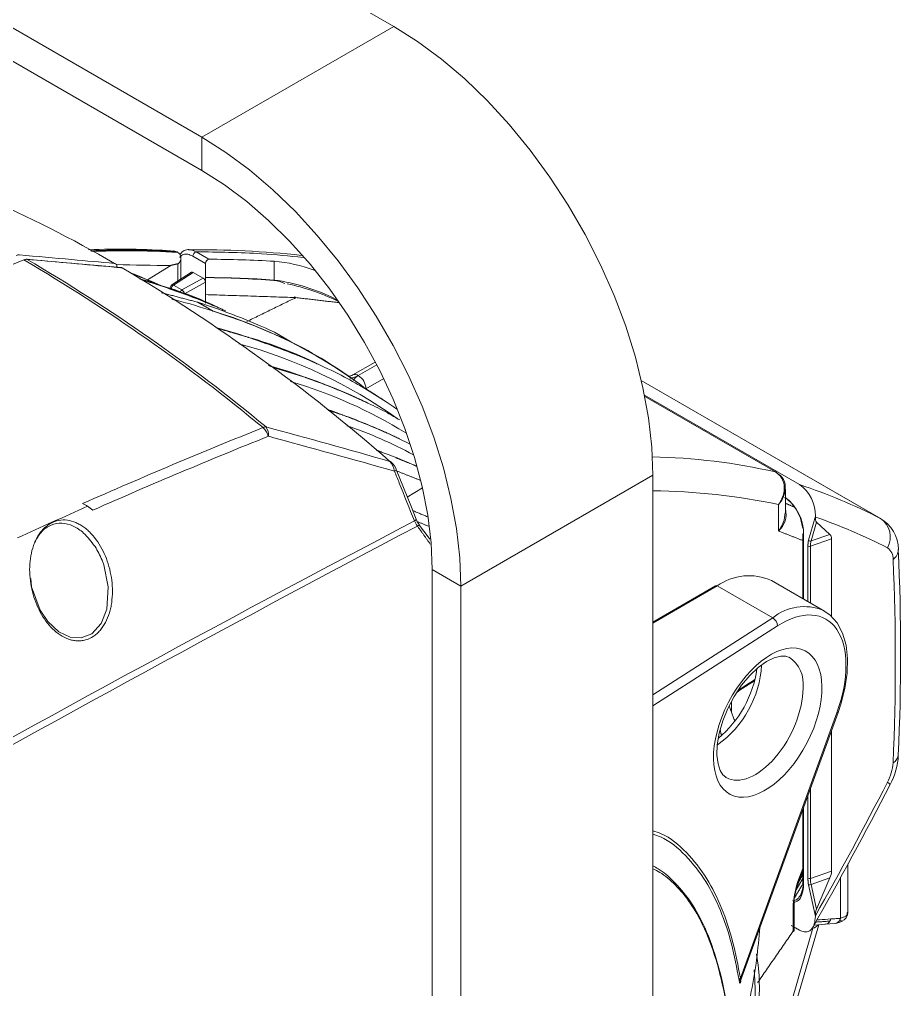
# Model space of a CAD drawing. Extents: x 9.3 to 87, y 1.1 to 68.8.
# Drawn here: x 61.788 to 65.845, y 53.963 to 58.429 of the extents above; entities that cross this region are included whole.
import ezdxf

# ---------------------------------------------------------------- set-up
doc = ezdxf.new("R2010")
doc.units = 0
doc.header["$MEASUREMENT"] = 0
doc.linetypes.add('SLD-Solid', pattern=[0])
doc.layers.add('OBJECT', color=7, linetype='CONTINUOUS')

msp = doc.modelspace()

# ---------------------------------------------------------------- linework, layer by layer
at = {"layer": 'OBJECT', "linetype": 'SLD-Solid', "lineweight": 15}
for p, q in [((59.6092, 59.6288), (62.6274, 57.8865)), ((61.4576, 59.5823), (63.5113, 58.3967)), ((59.5547, 59.5076), (62.6274, 57.7338)), ((63.5113, 58.3967), (62.6274, 57.8865)), ((62.6274, 57.7338), (62.6274, 57.8865)), ((62.5162, 57.3572), (62.5138, 57.3586)), ((62.6012, 57.3592), (62.6606, 57.325)), ((62.5174, 57.2246), (62.5174, 57.3045)), ((62.5309, 57.2333), (62.5309, 57.3311)), ((62.6444, 57.3058), (62.5861, 57.3394)), ((62.6444, 57.3058), (62.6444, 57.2408)), ((62.9607, 57.3157), (62.9607, 57.2295)), ((62.2364, 57.2909), (62.2364, 57.2883)), ((62.4845, 57.2967), (62.3777, 57.2306)), ((62.5803, 57.2649), (62.4894, 57.2067)), ((62.588, 57.2643), (62.4975, 57.2063)), ((62.588, 57.2643), (62.6338, 57.2379)), ((62.5364, 57.1839), (62.6338, 57.2379)), ((62.6444, 57.2195), (62.5475, 57.1657)), ((62.6444, 57.2408), (62.6444, 57.2277)), ((62.6444, 57.1624), (62.6444, 57.2195)), ((62.4825, 57.1941), (62.4825, 57.189)), ((62.4975, 57.2063), (62.5364, 57.1839)), ((62.6065, 57.1278), (62.6772, 57.087)), ((62.6801, 57.0861), (62.6094, 57.1269)), ((63.0323, 56.9481), (62.9616, 56.9889)), ((63.4257, 56.8516), (63.3231, 56.7924)), ((63.3481, 56.7899), (63.4337, 56.8393)), ((63.4257, 56.8516), (63.4269, 56.8522)), ((63.1603, 56.7615), (63.1042, 56.7815)), ((63.4654, 56.776), (63.3835, 56.7287)), ((65.7558, 56.1298), (64.6511, 56.7676)), ((65.7527, 56.1315), (64.6511, 56.7674)), ((63.2509, 56.7253), (63.2374, 56.7308)), ((63.4052, 56.7125), (63.3555, 56.7439)), ((63.4805, 56.665), (63.4052, 56.7125)), ((64.6657, 56.7), (65.3799, 56.2877)), ((65.2716, 56.3448), (64.6669, 56.6939)), ((65.2688, 56.3459), (64.667, 56.6933)), ((63.2613, 56.6133), (63.2587, 56.6143)), ((64.7042, 56.3306), (63.8203, 55.8203)), ((64.7042, 56.3306), (64.7042, 53.0096)), ((65.2739, 56.3433), (65.2716, 56.3447)), ((63.5737, 56.2299), (63.6436, 56.2732)), ((65.3148, 56.1584), (65.3156, 56.2667)), ((65.4204, 56.0313), (65.4523, 56.1418)), ((63.6301, 56.1002), (63.6303, 56.1)), ((65.4572, 56.1142), (65.4325, 56.0285)), ((65.4572, 56.1142), (65.5196, 56.0587)), ((65.3953, 56.0596), (65.3953, 55.7625)), ((65.3983, 56.0555), (65.3983, 55.7608)), ((65.4325, 56.0285), (65.5196, 56.0587)), ((65.4174, 55.7498), (65.4174, 56.0052)), ((65.4296, 56.0044), (65.5266, 56.038)), ((65.5266, 56.038), (65.5266, 55.6795)), ((65.4296, 56.0044), (65.4296, 55.7427)), ((63.6881, 55.8966), (63.6881, 52.5757)), ((63.8203, 55.8203), (63.6881, 55.8966)), ((65.4937, 55.7057), (65.2507, 55.846)), ((63.8203, 55.8203), (63.8203, 52.4993)), ((64.9932, 55.822), (64.7042, 55.6552)), ((65.0007, 55.8213), (64.7042, 55.6501)), ((65.256, 55.6739), (65.0007, 55.8213)), ((64.7042, 55.3201), (65.256, 55.6739)), ((65.2783, 55.6378), (64.7042, 55.2697)), ((65.0661, 55.2899), (65.0661, 55.2407)), ((65.1071, 54.0151), (65.5511, 55.237)), ((65.1083, 54.0036), (65.557, 55.2383)), ((65.5266, 55.1547), (65.5266, 54.5085)), ((65.4174, 54.4757), (65.4174, 54.8542)), ((65.4296, 54.8878), (65.4296, 54.4748)), ((65.3983, 54.8016), (65.3983, 54.4475)), ((65.3953, 54.7935), (65.3953, 54.4516)), ((65.6021, 54.3182), (65.6021, 54.5419)), ((65.3727, 54.4532), (65.3953, 54.4914)), ((65.4296, 54.4748), (65.5266, 54.5085)), ((65.4523, 54.2988), (65.4204, 54.4461)), ((65.4325, 54.4476), (65.5196, 54.4778)), ((65.4325, 54.4476), (65.4572, 54.3333)), ((65.4572, 54.3333), (65.5196, 54.4778)), ((65.5687, 54.2915), (65.5687, 54.4804)), ((65.3541, 54.3625), (65.3541, 54.3621)), ((65.3555, 54.2385), (65.355, 54.3619)), ((65.4465, 54.26), (65.4989, 54.264)), ((65.4961, 54.2637), (65.5417, 54.2674)), ((65.2847, 53.7099), (65.4413, 54.2453)), ((65.3116, 53.7276), (65.4678, 54.2616)), ((65.3414, 54.2588), (65.3611, 54.2474)), ((65.3547, 54.239), (65.3547, 54.2386)), ((65.3611, 54.2474), (65.3799, 54.2365))]:
    msp.add_line(p, q, dxfattribs=at)
at = {"layer": 'OBJECT', "linetype": 'SLD-Solid', "lineweight": 15, "flags": 128}
for points in [[(63.5113, 58.3967), (63.6214, 58.3273), (63.7305, 58.2467), (63.8378, 58.1557), (63.9422, 58.0549), (64.043, 57.9453), (64.1393, 57.8279), (64.2302, 57.7035), (64.315, 57.5733), (64.3929, 57.4383), (64.4633, 57.2998), (64.5255, 57.1589), (64.5791, 57.0168), (64.6236, 56.8747), (64.6587, 56.7338), (64.6839, 56.5954), (64.6991, 56.4606), (64.7042, 56.3306)], [(62.6274, 57.8865), (62.7375, 57.817), (62.8466, 57.7365), (62.9539, 57.6454), (63.0583, 57.5447), (63.1591, 57.4351), (63.2554, 57.3176), (63.3463, 57.1932), (63.4311, 57.063), (63.509, 56.9281), (63.5794, 56.7895), (63.6416, 56.6486), (63.6953, 56.5065), (63.7398, 56.3644), (63.7748, 56.2236), (63.8, 56.0851), (63.8152, 55.9503), (63.8203, 55.8203)], [(62.6274, 57.7338), (62.7314, 57.6678), (62.8343, 57.5908), (62.9353, 57.5033), (63.0333, 57.4062), (63.1274, 57.3005), (63.2167, 57.1872), (63.3003, 57.0673), (63.3774, 56.9421), (63.4473, 56.8126), (63.5093, 56.6803), (63.5628, 56.5463), (63.6073, 56.412), (63.6424, 56.2786), (63.6677, 56.1474), (63.683, 56.0196), (63.6881, 55.8966)], [(62.2585, 57.2864), (61.9519, 57.3138), (61.8205, 57.3255)], [(61.8205, 57.3255), (61.8217, 57.3253), (61.8232, 57.3247)], [(62.2585, 57.2864), (62.2597, 57.2861), (62.2612, 57.2855)], [(62.2654, 57.2838), (62.2626, 57.2855), (62.2585, 57.2859)], [(62.405, 57.2151), (62.3753, 57.2252), (62.3413, 57.2348)], [(62.6094, 57.1269), (62.6091, 57.127), (62.6087, 57.1271), (62.6083, 57.1273), (62.608, 57.1274), (62.6076, 57.1275), (62.6073, 57.1276), (62.6069, 57.1277), (62.6065, 57.1278)], [(62.6772, 57.087), (62.6776, 57.0869), (62.678, 57.0868), (62.6783, 57.0867), (62.6787, 57.0866), (62.6791, 57.0864), (62.6794, 57.0863), (62.6798, 57.0862), (62.6801, 57.0861)], [(62.8294, 56.9701), (62.7979, 56.9808), (62.6986, 57.0088)], [(63.0977, 56.7837), (63.0281, 56.8085), (62.9351, 56.8362)], [(63.3413, 56.6863), (63.3095, 56.7011), (63.2509, 56.7253)], [(63.2587, 56.6143), (63.2213, 56.6282), (63.2044, 56.6336)], [(63.5248, 56.6351), (63.508, 56.6477), (63.4805, 56.665)], [(63.5148, 56.3493), (63.5181, 56.3515), (63.5206, 56.3534), (63.5221, 56.3552), (63.5228, 56.3566), (63.5227, 56.3572)], [(63.6143, 56.1284), (63.5892, 56.191), (63.5227, 56.3572)], [(65.2716, 56.3448), (65.2708, 56.3452), (65.2688, 56.3459)], [(65.274, 56.3434), (65.273, 56.3439), (65.271, 56.3446)], [(65.3947, 56.0861), (65.3832, 56.1334), (65.3649, 56.1719), (65.3446, 56.2003), (65.3204, 56.2221), (65.3148, 56.2256), (65.3148, 56.2256), (65.3148, 56.2256)], [(63.6064, 56.1204), (63.6097, 56.1226), (63.6121, 56.1246), (63.6137, 56.1263), (63.6143, 56.1277), (63.6143, 56.1284)], [(63.62, 56.0971), (63.6234, 56.0988), (63.6262, 56.1), (63.6284, 56.1005), (63.6298, 56.1004), (63.6301, 56.1002)], [(63.6771, 56.0367), (63.6694, 56.0476), (63.6301, 56.0999)], [(61.8405, 55.8562), (61.8437, 55.8173), (61.8837, 55.7093), (61.9184, 55.6578), (61.9695, 55.6099), (62.0213, 55.5852), (62.0721, 55.5818), (62.1212, 55.6014), (62.1641, 55.649), (62.1897, 55.7148), (62.1967, 55.8164), (62.1759, 55.9184), (62.1681, 55.9395), (62.1681, 55.9395)], [(65.557, 55.2383), (65.5699, 55.2767), (65.5884, 55.3491), (65.5988, 55.4197), (65.6006, 55.4867), (65.5935, 55.5487), (65.5773, 55.6042), (65.5522, 55.6512), (65.5189, 55.688), (65.4881, 55.7075)], [(65.0403, 54.9413), (65.0271, 54.9517), (65.0141, 54.9723), (65.0043, 55.0018), (64.9991, 55.0425), (65.0006, 55.0904), (65.0094, 55.1437), (65.0257, 55.2001), (65.0489, 55.2573), (65.0783, 55.3128), (65.1126, 55.3642), (65.1502, 55.4092), (65.1893, 55.446), (65.2277, 55.4734), (65.2629, 55.4906), (65.293, 55.4984), (65.3164, 55.4982), (65.3332, 55.4923)], [(65.0917, 55.333), (65.1064, 55.3425), (65.1718, 55.3847)], [(65.5511, 55.237), (65.554, 55.237), (65.5559, 55.2374), (65.5569, 55.2382), (65.557, 55.2383)], [(65.3953, 54.475), (65.374, 54.4402), (65.3634, 54.4228)], [(65.5445, 54.2677), (65.5623, 54.2714), (65.5766, 54.2777)], [(65.3522, 54.2306), (65.3522, 54.2306), (65.3522, 54.2312), (65.3517, 54.232), (65.3508, 54.2332)], [(65.1082, 54.0034), (65.1082, 54.0034), (65.1083, 54.0036)]]:
    msp.add_lwpolyline(points, dxfattribs=at)
at = {"layer": 'OBJECT', "linetype": 'SLD-Solid', "lineweight": 15}
for centre, radius, start, end in [((59.3975, 52.4662), 5.6055, 59.6985, 73.5364), ((62.2538, 54.1099), 3.2621, 85.7479, 92.5975), ((62.2759, 53.9219), 3.4455, 86.0622, 92.6676), ((62.6115, 53.0283), 4.3407, 83.7241, 90.5922), ((62.6066, 57.3395), 0.0205, 105.2598, 180.1642), ((72.163, 31.7742), 27.5665, 112.06312, 118.2056), ((57.5852, 50.1282), 8.3419, 50.33912, 59.58532), ((57.6042, 50.1377), 8.3338, 50.33912, 59.5852), ((62.2234, 57.293), 0.0132, 350.7941, 79.4071), ((62.6643, 57.3054), 0.0199, 100.8565, 178.962), ((62.9076, 56.6497), 0.6681, 69.2618, 85.4343), ((58.1332, 50.2781), 8.1329, 48.76739, 59.49807), ((61.3028, 54.6311), 2.813, 66.0142, 69.0995), ((62.5836, 57.2584), 0.00733, 53.4893, 117.257), ((62.4342, 57.2533), 0.0461, 245.6538, 252.741), ((61.2759, 53.628), 3.76, 72.2952, 72.3622), ((62.6214, 57.2184), 0.0231, 2.608, 57.3984), ((62.5972, 52.342), 4.899, 85.7554, 89.4484), ((62.9445, 57.2359), 0.0174, 331.6256, 338.6971), ((62.8361, 56.3267), 0.9114, 63.2183, 82.1382), ((62.8267, 56.2661), 0.9653, 63.8679, 78.4093), ((61.8863, 55.3536), 1.9316, 63.9034, 74.0148), ((62.4029, 57.1813), 0.033, 59.9849, 62.3008), ((61.5319, 54.4262), 2.9218, 65.6629, 72.3166), ((62.4028, 57.181), 0.0333, 57.7152, 60.0164), ((62.4975, 57.1941), 0.015, 122.6657, 180), ((62.4897, 57.1946), 0.00723, 184.2537, 247.0648), ((62.5099, 57.1869), 0.0231, 122.6058, 177.3942), ((62.4932, 57.1999), 0.00777, 55.8993, 118.7359), ((62.5485, 57.1648), 0.0225, 122.3206, 157.7267), ((62.5233, 57.1643), 0.0236, 4.254, 56.1078), ((61.7149, 54.3252), 2.9411, 64.9188, 72.2932), ((62.0358, 54.9484), 2.2327, 53.85, 73.3051), ((61.7856, 54.2843), 2.9411, 64.9188, 72.2932), ((62.8585, 57.0083), 0.0461, 245.6532, 252.7416), ((61.7002, 53.383), 3.76, 72.2952, 72.3622), ((62.3209, 55.1355), 1.903, 63.8274, 74.0908), ((62.8272, 56.9364), 0.033, 59.9852, 62.3006), ((61.9562, 54.1812), 2.9218, 65.6629, 72.3166), ((62.827, 56.9361), 0.0333, 57.715, 60.0166), ((62.092, 55.0571), 2.1119, 53.341, 63.5605), ((62.1935, 54.7132), 2.304, 54.6456, 74.7714), ((62.1793, 54.1249), 2.8132, 64.4226, 70.868), ((63.2983, 56.8338), 0.0482, 274.2425, 300.5937), ((63.3336, 56.7701), 0.0246, 53.6464, 115.6418), ((63.3689, 56.7469), 0.0477, 115.8674, 154.5135), ((63.3067, 56.7252), 0.0768, 2.6052, 57.3947), ((62.4279, 54.6818), 2.1673, 58.3046, 73.7), ((62.2981, 54.9068), 2.1197, 56.7243, 59.2201), ((62.3731, 54.0852), 2.6795, 64.2637, 70.3496), ((62.9242, 56.5187), 0.0347, 91.7965, 115.4423), ((62.853, 56.4878), 0.0839, 15.4419, 47.8653), ((62.8755, 56.5186), 0.059, 351.7674, 36.1598), ((62.6904, 54.7582), 1.8992, 61.3143, 71.4418), ((64.6468, 53.6173), 2.7986, 77.1573, 88.9154), ((63.4941, 56.3878), 0.00655, 49.9987, 93.8373), ((63.4302, 56.3371), 0.0855, 8.1943, 42.047), ((63.4478, 56.3299), 0.0799, 16.4175, 51.1987), ((65.2399, 56.2762), 0.074, 352.7494, 63.3028), ((65.2804, 56.1474), 0.172, 358.1544, 54.6319), ((64.5269, 53.7281), 2.6979, 62.9772, 71.5684), ((64.6865, 53.407), 2.8518, 77.9232, 89.6438), ((65.2, 56.2724), 0.1131, 317.2734, 357.1868), ((65.1865, 56.06), 0.2118, 358.7936, 53.5782), ((65.3169, 56.2298), 0.00474, 172.9897, 243.2557), ((65.2131, 56.1524), 0.1045, 311.4999, 12.9136), ((65.1797, 56.1588), 0.133, 320.4707, 359.7857), ((114.1504, -40.0993), 108.6873, 117.71287, 119.309425), ((116.5363, -44.1016), 113.3134, 117.839148, 119.370477), ((63.711, 56.1663), 0.104, 197.7434, 219.2867), ((65.4983, 56.135), 0.0461, 175.55, 206.7925), ((64.5762, 53.6277), 2.6593, 62.9785, 70.7637), ((65.6698, 55.9893), 0.1646, 359.5966, 61.1255), ((65.6951, 56.0468), 0.1024, 330.6989, 55.7582), ((65.4993, 56.0403), 0.0274, 355.2029, 42.2374), ((65.4245, 56.0192), 0.0157, 242.9402, 288.9517), ((65.4291, 56.0412), 0.0131, 228.4819, 284.7256), ((65.7509, 55.9477), 0.0594, 356.0325, 55.6289), ((65.7794, 55.9891), 0.0549, 304.0347, 359.1075), ((55.1724, 55.515), 10.6724, 357.46059, 2.54112), ((55.2785, 55.4754), 10.542, 357.45467, 2.54533), ((65.1471, 55.6172), 0.2512, 65.6516, 125.6589), ((64.9963, 55.8152), 0.00755, 54.3861, 114.3049), ((65.4008, 55.4995), 0.2266, 67.0385, 129.7094), ((65.2343, 55.6355), 0.0441, 2.9917, 60.4264), ((65.2482, 55.3706), 0.1486, 352.4186, 55.6039), ((64.7211, 55.4844), 0.4842, 305.4304, 356.7208), ((64.6731, 55.5138), 0.5156, 310.1457, 351.817), ((55.8035, 50.7143), 6.4741, 21.73247, 44.57015), ((65.5078, 55.0605), 0.3271, 331.9905, 356.7726), ((65.7896, 55.0473), 0.045, 297.1567, 353.4299), ((65.5876, 55.0223), 0.2231, 331.9239, 356.1123), ((49.1115, 63.5156), 18.775, 330.43254, 332.70843), ((48.6508, 63.767), 19.284, 330.60603, 332.68332), ((65.7737, 54.8927), 0.0269, 32.0435, 66.6348), ((55.2773, 49.8313), 7.4499, 23.10533, 40.27441), ((65.8919, 54.2956), 0.5452, 155.6257, 173.5708), ((65.2523, 54.5347), 0.1445, 325.8773, 351.9984), ((65.447, 54.5105), 0.0796, 335.7307, 358.5288), ((65.4245, 54.4897), 0.0157, 242.9402, 288.9517), ((65.424, 54.4669), 0.0211, 260.4039, 293.738), ((65.5187, 54.364), 0.1646, 160.9537, 180.5174), ((65.3468, 54.3632), 0.00737, 297.3424, 351.1776), ((65.5499, 54.3031), 0.0975, 161.9165, 180.5633), ((65.5574, 54.3195), 0.0447, 292.2696, 357.8436), ((65.4963, 54.2892), 0.0253, 276.0777, 334.4352), ((65.5399, 54.2957), 0.0281, 273.6435, 330.3698), ((65.3474, 54.2397), 0.00734, 297.3641, 351.7675), ((65.3397, 54.2389), 0.015, 326.2898, 0.3166), ((65.4247, 54.2965), 0.0539, 288.0161, 318.3968), ((63.4367, 53.9325), 1.7388, 338.8338, 4.0297), ((65.1179, 54.0015), 0.0174, 128.6637, 165.0698)]:
    msp.add_arc(centre, radius, start, end, dxfattribs=at)
for centre, major_axis, ratio, start_param, end_param in [((59.4629, 48.3226), (5.5684, 8.3217), 0.616702, 0.346014, 0.390213), ((59.4621, 48.3222), (5.5166, 8.2443), 0.616702, 0.340997, 0.388097), ((65.2783, 55.254), (0.2174, 0.4171), 0.546409, 4.950531, 7.044926), ((65.256, 55.2656), (0.2323, 0.4431), 0.548303, 6.260882, 6.279413), ((65.1884, 55.2154), (0.1424, 0.2785), 0.540319, 3.114059, 5.470172), ((65.1884, 55.2154), (0.1424, 0.2785), 0.540319, 3.090709, 3.114059)]:
    msp.add_ellipse(centre, major_axis=major_axis, ratio=ratio, start_param=start_param, end_param=end_param, dxfattribs=at)
msp.add_ellipse((65.233, 55.1923), major_axis=(0.1723, 0.3305), ratio=0.546409, dxfattribs=at)
for points, degree in [([(61.7878, 57.3451), (61.7832, 57.3455), (61.7782, 57.3447), (61.7729, 57.3425)], 3), ([(62.5138, 57.3586), (62.5125, 57.3593)], 1), ([(62.5174, 57.3564), (62.5162, 57.3572)], 1), ([(61.8232, 57.3247), (61.8186, 57.3251), (61.8136, 57.3242), (61.8083, 57.3221)], 3), ([(62.5174, 57.3045), (62.4845, 57.2967)], 1), ([(62.2654, 57.2839), (62.2612, 57.2855)], 1), ([(62.347, 57.2312), (62.4152, 57.2112)], 1), ([(62.6444, 57.2277), (62.6444, 57.2195)], 1), ([(62.4421, 57.171), (62.6065, 57.1278)], 1), ([(62.6444, 57.1235), (62.6444, 57.1624)], 1), ([(62.6444, 57.1624), (63.0609, 57.1486)], 1), ([(63.0609, 57.1486), (62.835, 57.0385)], 1), ([(63.0609, 57.1486), (63.054, 57.1527)], 1), ([(63.0609, 57.1486), (63.2566, 57.1256)], 1), ([(62.7024, 57.0064), (62.8395, 56.9663)], 1), ([(63.1013, 56.7827), (62.9405, 56.8322)], 1), ([(63.3529, 56.7513), (63.374, 56.7354)], 1), ([(63.3835, 56.7287), (63.3892, 56.7239)], 1), ([(63.2742, 56.6087), (63.2092, 56.6296)], 1), ([(62.9093, 56.55), (62.6331, 56.4394), (62.3561, 56.3229), (62.0785, 56.2002)], 3), ([(63.4937, 56.3944), (63.3042, 56.4487), (63.114, 56.5016), (62.9231, 56.5534)], 3), ([(62.1261, 56.1701), (62.396, 56.2891), (62.6653, 56.4025), (62.9339, 56.5102)], 3), ([(62.9339, 56.5102), (63.1283, 56.4578), (63.3219, 56.4043), (63.5148, 56.3493)], 3), ([(63.5866, 56.4735), (63.5367, 56.4989)], 1), ([(63.456, 56.4367), (63.43, 56.447)], 1), ([(63.6147, 56.3738), (63.5211, 56.4109)], 1), ([(63.631, 56.3084), (63.5256, 56.3501)], 1), ([(65.271, 56.3446), (65.2688, 56.3459)], 1), ([(61.7797, 56.0427), (61.8872, 56.0919), (61.9946, 56.1402), (62.102, 56.1877)], 3), ([(62.102, 56.1877), (62.0942, 56.1919), (62.0864, 56.1961), (62.0785, 56.2002)], 3), ([(62.1261, 56.1701), (62.1183, 56.1764), (62.1102, 56.1823), (62.102, 56.1877)], 3), ([(65.2823, 56.0742), (65.2831, 56.1957)], 1), ([(65.3151, 56.2015), (65.3569, 56.1832)], 1), ([(63.666, 56.1397), (63.5982, 56.1685)], 1), ([(65.4523, 56.1418), (65.4524, 56.1385)], 1), ([(63.6064, 56.1204), (63.6099, 56.1122), (63.6145, 56.1043), (63.62, 56.0971)], 3), ([(63.6198, 56.1175), (63.6706, 56.0965)], 1), ([(63.62, 56.0971), (63.6796, 56.0138)], 1), ([(65.3953, 56.03), (65.2823, 56.0742)], 1), ([(65.4174, 56.0052), (65.4204, 56.0313)], 1), ([(65.0974, 55.3415), (65.1737, 55.3908)], 1), ([(65.0809, 55.2014), (65.0553, 55.2695)], 1), ([(65.0139, 55.1592), (65.0199, 55.1317)], 1), ([(65.3953, 54.5197), (65.3759, 54.4607)], 1), ([(65.3961, 54.4518), (65.3563, 54.3855)], 1), ([(65.3759, 54.4607), (65.3626, 54.4204)], 1), ([(65.4204, 54.4461), (65.4174, 54.4757)], 1), ([(65.5988, 54.3143), (65.5996, 54.3183)], 1), ([(65.4524, 54.3021), (65.4523, 54.2988)], 1), ([(65.5191, 54.2783), (65.4542, 54.2737)], 1), ([(65.5643, 54.2817), (65.5687, 54.2915)], 1), ([(65.5737, 54.2786), (65.5643, 54.2817)], 1), ([(65.5767, 54.2776), (65.5737, 54.2786)], 1), ([(65.1865, 53.995), (65.3508, 54.2332)], 1)]:
    msp.add_open_spline(points, degree=degree, dxfattribs=at)
for points, knots in [([(62.2258, 57.306), (62.1601, 57.3118), (62.0944, 57.3177), (62.0287, 57.3236), (61.9484, 57.3308), (61.8681, 57.3379), (61.7878, 57.3451)], [0.03013372, 0.03013372, 0.03013372, 0.03013372, 0.03830696, 0.03830696, 0.03830696, 0.04829992, 0.04829992, 0.04829992, 0.04829992]), ([(62.1205, 57.3611), (62.1782, 57.3628), (62.3124, 57.3667), (62.443, 57.3602), (62.5174, 57.3564)], [0, 0, 0, 0, 0.43005, 1, 1, 1, 1]), ([(62.5125, 57.3593), (62.5094, 57.3609), (62.5043, 57.3634), (62.4981, 57.3631), (62.4957, 57.363)], [0, 0, 0, 0, 0.620025, 1, 1, 1, 1]), ([(62.5174, 57.3045), (62.5177, 57.3046), (62.5191, 57.3048), (62.5218, 57.3065), (62.527, 57.3128), (62.531, 57.3241), (62.5311, 57.3375), (62.5268, 57.3491), (62.5206, 57.354), (62.5174, 57.3564)], [0, 0, 0, 0, 0.018056, 0.083661, 0.166714, 0.400676, 0.607754, 0.803657, 1, 1, 1, 1]), ([(62.5861, 57.3394), (62.5785, 57.343), (62.5631, 57.3501), (62.5432, 57.3477), (62.5305, 57.3414), (62.5268, 57.3339), (62.5263, 57.3328)], [0, 0, 0, 0, 0.313327, 0.626439, 0.946385, 1, 1, 1, 1]), ([(62.5274, 57.3448), (62.5292, 57.3485), (62.5349, 57.3598), (62.5516, 57.3689), (62.5751, 57.3714), (62.5925, 57.3633), (62.6012, 57.3592)], [0, 0, 0, 0, 0.139686, 0.429165, 0.714119, 1, 1, 1, 1]), ([(63.0942, 57.3334), (63.0305, 57.3398), (62.8698, 57.3559), (62.7024, 57.358), (62.6012, 57.3592)], [0, 0, 0, 0, 0.396048, 1, 1, 1, 1]), ([(62.2612, 57.2855), (62.2571, 57.2859), (62.253, 57.2862), (62.2489, 57.2866), (62.2326, 57.2881), (62.2163, 57.2895), (62.1999, 57.291), (62.1346, 57.2968), (62.0693, 57.3027), (62.004, 57.3085), (61.9437, 57.3139), (61.8835, 57.3193), (61.8232, 57.3247)], [0, 0, 0, 0, 0.000508, 0.000508, 0.000508, 0.00254, 0.00254, 0.00254, 0.010668, 0.010668, 0.010668, 0.01816622, 0.01816622, 0.01816622, 0.01816622]), ([(62.4845, 57.2967), (62.4845, 57.2967), (62.4004, 57.2967), (62.3171, 57.2985), (62.2338, 57.3004)], [0, 0, 0, 0, 0.000006, 1, 1, 1, 1]), ([(62.2975, 57.2625), (62.3037, 57.2603), (62.3511, 57.2428), (62.3984, 57.222), (62.4396, 57.2039)], [0, 0, 0, 0, 0.13069, 1, 1, 1, 1]), ([(62.4305, 57.2067), (62.3966, 57.2216), (62.3548, 57.2398), (62.3107, 57.2563), (62.3023, 57.2595)], [0, 0, 0, 0, 0.8112, 1, 1, 1, 1]), ([(62.4152, 57.2112), (62.4152, 57.2112), (62.4152, 57.2113), (62.4152, 57.2113), (62.4151, 57.2113), (62.4155, 57.2113), (62.4165, 57.211), (62.4176, 57.2107), (62.4182, 57.2105)], [0, 0, 0, 0, 0.008152, 0.01895, 0.038891, 0.124454, 0.462158, 1, 1, 1, 1]), ([(63.0099, 57.2135), (62.9942, 57.2197), (62.9782, 57.226), (62.9602, 57.2276), (62.9598, 57.2276)], [0, 0, 0, 0, 0.981769, 1, 1, 1, 1]), ([(62.736, 57.0883), (62.736, 57.0883), (62.736, 57.0883), (62.736, 57.0883), (62.736, 57.0883), (62.736, 57.0883), (62.736, 57.0883), (62.7359, 57.0883), (62.7355, 57.0884), (62.7345, 57.0889), (62.7324, 57.0898), (62.7278, 57.0918), (62.702, 57.103), (62.6305, 57.1336), (62.5369, 57.1693), (62.4596, 57.1957), (62.4271, 57.2069), (62.4206, 57.2092)], [0, 0, 0, 0, 0.000004, 0.000043, 0.000132, 0.000204, 0.000423, 0.000858, 0.002599, 0.006075, 0.013025, 0.026924, 0.054721, 0.277103, 0.7219, 0.944334, 1, 1, 1, 1]), ([(62.4892, 57.1412), (62.4961, 57.1396), (62.5602, 57.1245), (62.622, 57.1047), (62.6772, 57.087)], [0, 0, 0, 0, 0.107615, 1, 1, 1, 1]), ([(62.8395, 56.9663), (62.8395, 56.9663), (62.8394, 56.9663), (62.8394, 56.9664), (62.8394, 56.9664), (62.8397, 56.9664), (62.8408, 56.9661), (62.8418, 56.9658), (62.8425, 56.9656)], [0, 0, 0, 0, 0.009023, 0.020487, 0.042289, 0.122762, 0.441726, 1, 1, 1, 1]), ([(63.1603, 56.8434), (63.1603, 56.8434), (63.1603, 56.8434), (63.1603, 56.8434), (63.1603, 56.8433), (63.1603, 56.8433), (63.1602, 56.8434), (63.16, 56.8434), (63.1587, 56.844), (63.1545, 56.8458), (63.1393, 56.8524), (63.0778, 56.8791), (62.9857, 56.9156), (62.8972, 56.9462), (62.8536, 56.9613), (62.8448, 56.9643)], [0, 0, 0, 0, 0.000024, 0.000069, 0.000183, 0.00041, 0.000862, 0.001765, 0.00357, 0.018004, 0.046863, 0.162292, 0.623568, 0.924627, 1, 1, 1, 1]), ([(63.1603, 56.8434), (63.2022, 56.8239), (63.2781, 56.7886), (63.3504, 56.7467), (63.3828, 56.7279)], [0, 0, 0, 0, 0.551649, 1, 1, 1, 1]), ([(63.1013, 56.7827), (63.1012, 56.7827), (63.1012, 56.7827), (63.1012, 56.7827), (63.1012, 56.7827), (63.1015, 56.7827), (63.103, 56.7822), (63.1104, 56.7798), (63.1419, 56.7688), (63.2193, 56.7399), (63.3007, 56.7057), (63.3637, 56.6767), (63.3829, 56.6677), (63.3908, 56.6639), (63.3929, 56.6628), (63.3932, 56.6626), (63.3935, 56.6625), (63.3936, 56.6625), (63.3937, 56.6624), (63.3937, 56.6624), (63.3938, 56.6624), (63.3938, 56.6624), (63.3938, 56.6624)], [0, 0, 0, 0, 0.000094, 0.000218, 0.000448, 0.001446, 0.005385, 0.021069, 0.083741, 0.334366, 0.804886, 0.922632, 0.98151, 0.996237, 0.998077, 0.998998, 0.999316, 0.999635, 0.999784, 0.999905, 0.999967, 1, 1, 1, 1]), ([(63.3938, 56.6624), (63.3938, 56.6624), (63.3938, 56.6623), (63.3938, 56.6623), (63.3939, 56.6623), (63.3936, 56.6624), (63.3916, 56.6633), (63.3849, 56.6664), (63.3668, 56.6748), (63.3054, 56.7027), (63.2235, 56.737), (63.1459, 56.7661), (63.1133, 56.778), (63.1046, 56.7813), (63.1022, 56.7822), (63.1015, 56.7825), (63.1014, 56.7826), (63.1013, 56.7826), (63.1013, 56.7827), (63.1013, 56.7827)], [0, 0, 0, 0, 0.000048, 0.000146, 0.000383, 0.000852, 0.00835, 0.023312, 0.083155, 0.202832, 0.681059, 0.920233, 0.980043, 0.995013, 0.998781, 0.999562, 0.999787, 0.999908, 1, 1, 1, 1]), ([(63.3481, 56.7899), (63.3427, 56.7871), (63.3313, 56.7813), (63.3169, 56.7785), (63.3093, 56.777)], [0, 0, 0, 0, 0.47642, 1, 1, 1, 1]), ([(63.374, 56.7354), (63.3757, 56.7342), (63.3789, 56.7319), (63.3821, 56.7297), (63.3835, 56.7287)], [0, 0, 0, 0, 0.560019, 1, 1, 1, 1]), ([(63.4611, 56.6789), (63.4611, 56.6789), (63.4612, 56.6789), (63.4612, 56.6789), (63.4612, 56.6789), (63.461, 56.6791), (63.4595, 56.6801), (63.4523, 56.6848), (63.4327, 56.6973), (63.4106, 56.7111), (63.3923, 56.7222), (63.3867, 56.7256), (63.3842, 56.7271), (63.3834, 56.7276), (63.383, 56.7278), (63.3829, 56.7279), (63.3829, 56.7279), (63.3828, 56.7279), (63.3828, 56.7279), (63.3828, 56.7279)], [0, 0, 0, 0, 0.000427, 0.00097, 0.001998, 0.005783, 0.020783, 0.080529, 0.31925, 0.796519, 0.915813, 0.975468, 0.990387, 0.997864, 0.998651, 0.999444, 0.999765, 0.999918, 1, 1, 1, 1]), ([(63.5387, 56.5854), (63.52, 56.5965), (63.4729, 56.6243), (63.4235, 56.6481), (63.3938, 56.6624)], [0, 0, 0, 0, 0.397409, 1, 1, 1, 1]), ([(63.5367, 56.4989), (63.5367, 56.4989), (63.5367, 56.4989), (63.5367, 56.4989), (63.5367, 56.4989), (63.5366, 56.499), (63.5355, 56.4995), (63.5304, 56.5018), (63.5085, 56.512), (63.4518, 56.538), (63.3805, 56.568), (63.316, 56.593), (63.2876, 56.6035), (63.2764, 56.6078), (63.2752, 56.6083), (63.2746, 56.6085), (63.2743, 56.6086), (63.2743, 56.6087), (63.2742, 56.6087), (63.2742, 56.6087), (63.2742, 56.6087), (63.2742, 56.6087)], [0, 0, 0, 0, 0.000078, 0.000179, 0.000367, 0.001181, 0.004395, 0.017191, 0.068322, 0.272792, 0.681705, 0.886151, 0.988387, 0.994777, 0.997973, 0.999578, 0.999779, 0.999878, 0.999957, 0.999999, 1, 1, 1, 1]), ([(63.2742, 56.6087), (63.2742, 56.6087), (63.2742, 56.6087), (63.2742, 56.6087), (63.2742, 56.6087), (63.2743, 56.6087), (63.2754, 56.6084), (63.2803, 56.6067), (63.3013, 56.5993), (63.3549, 56.5792), (63.4163, 56.554), (63.4727, 56.529), (63.5025, 56.5153), (63.5222, 56.506), (63.5308, 56.5018), (63.5336, 56.5005), (63.5351, 56.4997), (63.5359, 56.4993), (63.5363, 56.4991), (63.5365, 56.499), (63.5366, 56.499), (63.5366, 56.499), (63.5367, 56.4989), (63.5367, 56.4989), (63.5367, 56.4989)], [0, 0, 0, 0, 0.000072, 0.000167, 0.000341, 0.001087, 0.004033, 0.015761, 0.062622, 0.250016, 0.624778, 0.761349, 0.897921, 0.96621, 0.983282, 0.991818, 0.996087, 0.998222, 0.999291, 0.99965, 0.99983, 0.999901, 0.999971, 1, 1, 1, 1]), ([(63.4335, 56.4442), (63.4464, 56.44), (63.509, 56.4198), (63.5683, 56.3929), (63.6153, 56.3716)], [0, 0, 0, 0, 0.207073, 1, 1, 1, 1]), ([(63.5148, 56.3493), (63.5221, 56.3311), (63.5294, 56.3129), (63.5367, 56.2947), (63.5599, 56.2366), (63.5832, 56.1785), (63.6064, 56.1204)], [0, 0, 0, 0, 0.001524, 0.001524, 0.001524, 0.006387037, 0.006387037, 0.006387037, 0.006387037]), ([(65.2831, 56.1957), (65.2832, 56.1958), (65.2835, 56.1963), (65.2843, 56.1974), (65.2861, 56.2001), (65.2904, 56.2068), (65.3009, 56.2263), (65.3102, 56.2573), (65.3086, 56.294), (65.2961, 56.3248), (65.2794, 56.338), (65.271, 56.3446)], [0, 0, 0, 0, 0.002468, 0.009158, 0.022474, 0.055249, 0.137411, 0.383807, 0.593551, 0.796653, 1, 1, 1, 1]), ([(62.1882, 55.9468), (62.1943, 55.9308), (62.1994, 55.9144), (62.2076, 55.8812), (62.2108, 55.8644), (62.215, 55.8303), (62.2161, 55.8129), (62.216, 55.7788), (62.2149, 55.7621), (62.2115, 55.7374), (62.2101, 55.7292), (62.2066, 55.7131), (62.2045, 55.705), (62.1974, 55.6818), (62.1915, 55.6672), (62.1808, 55.6467), (62.1768, 55.6401), (62.1685, 55.6277), (62.164, 55.6219), (62.1546, 55.611), (62.1497, 55.606), (62.1392, 55.5968), (62.1337, 55.5925), (62.1164, 55.5813), (62.1044, 55.5759), (62.0854, 55.5708), (62.0788, 55.5696), (62.0657, 55.5683), (62.0592, 55.5682), (62.046, 55.569), (62.0394, 55.5698), (62.0262, 55.5726), (62.0196, 55.5745), (62.0002, 55.5814), (61.9876, 55.5878), (61.9632, 55.6037), (61.9516, 55.6132), (61.9297, 55.6345), (61.9194, 55.6465), (61.9004, 55.6723), (61.8917, 55.6861), (61.8759, 55.7154), (61.869, 55.7307), (61.8569, 55.762), (61.8519, 55.7782), (61.8435, 55.8114), (61.8403, 55.8286), (61.8361, 55.8626), (61.835, 55.8797), (61.835, 55.9138), (61.8362, 55.931), (61.8408, 55.9642), (61.8443, 55.9802), (61.8513, 56.0033), (61.854, 56.0108), (61.86, 56.0256), (61.8633, 56.0328), (61.8741, 56.0533), (61.8824, 56.0657), (61.8967, 56.0823), (61.9018, 56.0874), (61.9123, 56.0967), (61.9177, 56.1009), (61.9291, 56.1083), (61.935, 56.1115), (61.9472, 56.1171), (61.9535, 56.1193), (61.9725, 56.1244), (61.9855, 56.1258), (62.0121, 56.1243), (62.0252, 56.1215), (62.0446, 56.1146), (62.0511, 56.1118), (62.0637, 56.1055), (62.0699, 56.1019), (62.082, 56.0939), (62.0879, 56.0896), (62.0995, 56.0802), (62.1052, 56.0751), (62.1216, 56.0589), (62.1318, 56.0471), (62.1507, 56.0213), (62.1595, 56.0073), (62.1751, 55.9781), (62.1821, 55.9627), (62.1882, 55.9468)], [0, 0, 0, 0, 0.03125, 0.03125, 0.0625, 0.0625, 0.09375, 0.09375, 0.125, 0.125, 0.140625, 0.140625, 0.15625, 0.15625, 0.1875, 0.1875, 0.203125, 0.203125, 0.21875, 0.21875, 0.234375, 0.234375, 0.25, 0.25, 0.28125, 0.28125, 0.296875, 0.296875, 0.3125, 0.3125, 0.328125, 0.328125, 0.34375, 0.34375, 0.375, 0.375, 0.40625, 0.40625, 0.4375, 0.4375, 0.46875, 0.46875, 0.5, 0.5, 0.53125, 0.53125, 0.5625, 0.5625, 0.59375, 0.59375, 0.625, 0.625, 0.65625, 0.65625, 0.671875, 0.671875, 0.6875, 0.6875, 0.71875, 0.71875, 0.734375, 0.734375, 0.75, 0.75, 0.765625, 0.765625, 0.78125, 0.78125, 0.8125, 0.8125, 0.84375, 0.84375, 0.859375, 0.859375, 0.875, 0.875, 0.890625, 0.890625, 0.90625, 0.90625, 0.9375, 0.9375, 0.96875, 0.96875, 1, 1, 1, 1]), ([(62.1359, 56.0024), (62.1193, 56.0247), (62.0899, 56.0642), (62.0359, 56.0995), (61.9838, 56.1137), (61.9315, 56.1048), (61.8861, 56.0733), (61.8673, 56.0373), (61.8585, 56.0203)], [0, 0, 0, 0, 0.207822, 0.36682, 0.52398, 0.680392, 0.849443, 1, 1, 1, 1]), ([(65.3976, 56.0632), (65.3969, 56.0626), (65.3956, 56.0614), (65.3951, 56.0593), (65.3959, 56.0571), (65.3975, 56.056), (65.3983, 56.0555)], [0, 0, 0, 0, 0.249993, 0.499996, 0.749987, 1, 1, 1, 1]), ([(65.4325, 56.0285), (65.4314, 56.0237), (65.4298, 56.0161), (65.4297, 56.0075), (65.4296, 56.0044)], [0, 0, 0, 0, 0.633023, 1, 1, 1, 1]), ([(62.1681, 55.9395), (62.1636, 55.9507), (62.1587, 55.9615), (62.148, 55.9824), (62.1422, 55.9926), (62.1359, 56.0024)], [0, 0, 0, 0, 0.5, 0.5, 1, 1, 1, 1]), ([(64.7042, 54.6943), (64.7171, 54.6901), (64.776, 54.671), (64.8614, 54.5978), (64.9537, 54.4813), (65.0232, 54.341), (65.0748, 54.1874), (65.0963, 54.0725), (65.1071, 54.0151)], [0, 0, 0, 0, 0.055802, 0.2545, 0.453521, 0.635365, 0.81788, 1, 1, 1, 1]), ([(65.1011, 54.006), (65.0904, 54.063), (65.0691, 54.1771), (65.0177, 54.3295), (64.9487, 54.4685), (64.857, 54.5837), (64.7734, 54.6557), (64.716, 54.6746), (64.7042, 54.6785)], [0, 0, 0, 0, 0.183109, 0.36662, 0.549455, 0.749057, 0.948341, 1, 1, 1, 1]), ([(65.0722, 53.6566), (65.0701, 53.6831), (65.0627, 53.7756), (65.0415, 53.929), (64.9994, 54.1074), (64.9428, 54.2576), (64.8751, 54.3774), (64.8051, 54.4587), (64.7469, 54.5106), (64.7126, 54.5285), (64.7042, 54.5329)], [0, 0, 0, 0, 0.071368, 0.24854, 0.426008, 0.6029, 0.735371, 0.867815, 0.967528, 1, 1, 1, 1]), ([(64.7042, 54.519), (64.715, 54.5139), (64.7531, 54.4958), (64.812, 54.443), (64.8786, 54.364), (64.9432, 54.249), (64.9985, 54.1017), (65.0404, 53.9233), (65.0615, 53.7701), (65.0689, 53.678), (65.071, 53.6516)], [0, 0, 0, 0, 0.04223, 0.14956, 0.273488, 0.397448, 0.574277, 0.751704, 0.928848, 1, 1, 1, 1]), ([(65.3477, 54.3712), (65.3517, 54.372), (65.3639, 54.3744), (65.3817, 54.3901), (65.3939, 54.4189), (65.3976, 54.4443), (65.3976, 54.4553), (65.3976, 54.4553)], [0, 0, 0, 0, 0.129892, 0.389325, 0.739335, 0.999985, 1, 1, 1, 1]), ([(65.3983, 54.4475), (65.3968, 54.431), (65.3941, 54.4011), (65.3768, 54.3716), (65.3593, 54.3663), (65.3515, 54.364)], [0, 0, 0, 0, 0.408294, 0.737994, 1, 1, 1, 1]), ([(65.3976, 54.4553), (65.3969, 54.4547), (65.3956, 54.4535), (65.3951, 54.4513), (65.3959, 54.4492), (65.3975, 54.4481), (65.3983, 54.4475)], [0, 0, 0, 0, 0.249993, 0.499996, 0.749987, 1, 1, 1, 1]), ([(65.4296, 54.4748), (65.4298, 54.4693), (65.43, 54.4605), (65.4318, 54.4511), (65.4325, 54.4476)], [0, 0, 0, 0, 0.630963, 1, 1, 1, 1]), ([(65.3508, 54.2332), (65.3508, 54.2413), (65.3505, 54.2825), (65.3503, 54.3237), (65.3502, 54.3567)], [0, 0, 0, 0, 0.198944, 1, 1, 1, 1]), ([(65.5687, 54.2915), (65.581, 54.2953), (65.5984, 54.3008), (65.5987, 54.3112), (65.5988, 54.3143)], [0, 0, 0, 0, 0.70416, 1, 1, 1, 1]), ([(65.3799, 54.2365), (65.387, 54.2333), (65.401, 54.2269), (65.4197, 54.229), (65.4368, 54.2405), (65.4493, 54.2638), (65.4513, 54.2872), (65.4523, 54.2988)], [0, 0, 0, 0, 0.164475, 0.328634, 0.500073, 0.752161, 1, 1, 1, 1]), ([(65.46, 54.2839), (65.4636, 54.2842), (65.4848, 54.2856), (65.5059, 54.287), (65.5234, 54.2881)], [0, 0, 0, 0, 0.172308, 1, 1, 1, 1]), ([(65.5234, 54.2881), (65.5228, 54.2862), (65.5217, 54.2827), (65.5199, 54.2797), (65.5191, 54.2783)], [0, 0, 0, 0, 0.5475, 1, 1, 1, 1]), ([(65.5234, 54.2881), (65.5319, 54.2887), (65.547, 54.2898), (65.562, 54.291), (65.5687, 54.2915)], [0, 0, 0, 0, 0.56, 1, 1, 1, 1]), ([(65.0722, 53.6566), (65.1045, 53.7555), (65.1683, 53.9518), (65.1877, 54.1502), (65.1973, 54.2486)], [0, 0, 0, 0, 0.504194, 1, 1, 1, 1]), ([(65.1811, 54.1284), (65.1822, 54.1222), (65.1985, 54.0277), (65.1928, 53.8393), (65.162, 53.5646), (65.1021, 53.3818), (65.0721, 53.29)], [0, 0, 0, 0, 0.022052, 0.335545, 0.666542, 1, 1, 1, 1]), ([(65.109, 54.0032), (65.1087, 54.0017), (65.108, 53.9977), (65.1067, 53.9939), (65.1053, 53.9927), (65.1038, 53.9941), (65.1024, 53.9986), (65.1015, 54.0035), (65.1011, 54.006)], [0, 0, 0, 0, 0.120591, 0.310594, 0.443049, 0.575206, 0.782454, 1, 1, 1, 1]), ([(65.1071, 54.0151), (65.1069, 54.0127), (65.1066, 54.0082), (65.1065, 54.0036), (65.1068, 54.002), (65.1071, 54.0016), (65.1073, 54.0016), (65.1078, 54.0023), (65.1081, 54.0031), (65.1083, 54.0036)], [0, 0, 0, 0, 0.337533, 0.620265, 0.731723, 0.771656, 0.850862, 0.911387, 1, 1, 1, 1])]:
    msp.add_open_spline(points, degree=3, knots=knots, dxfattribs=at)

doc.saveas('drawing.dxf')
